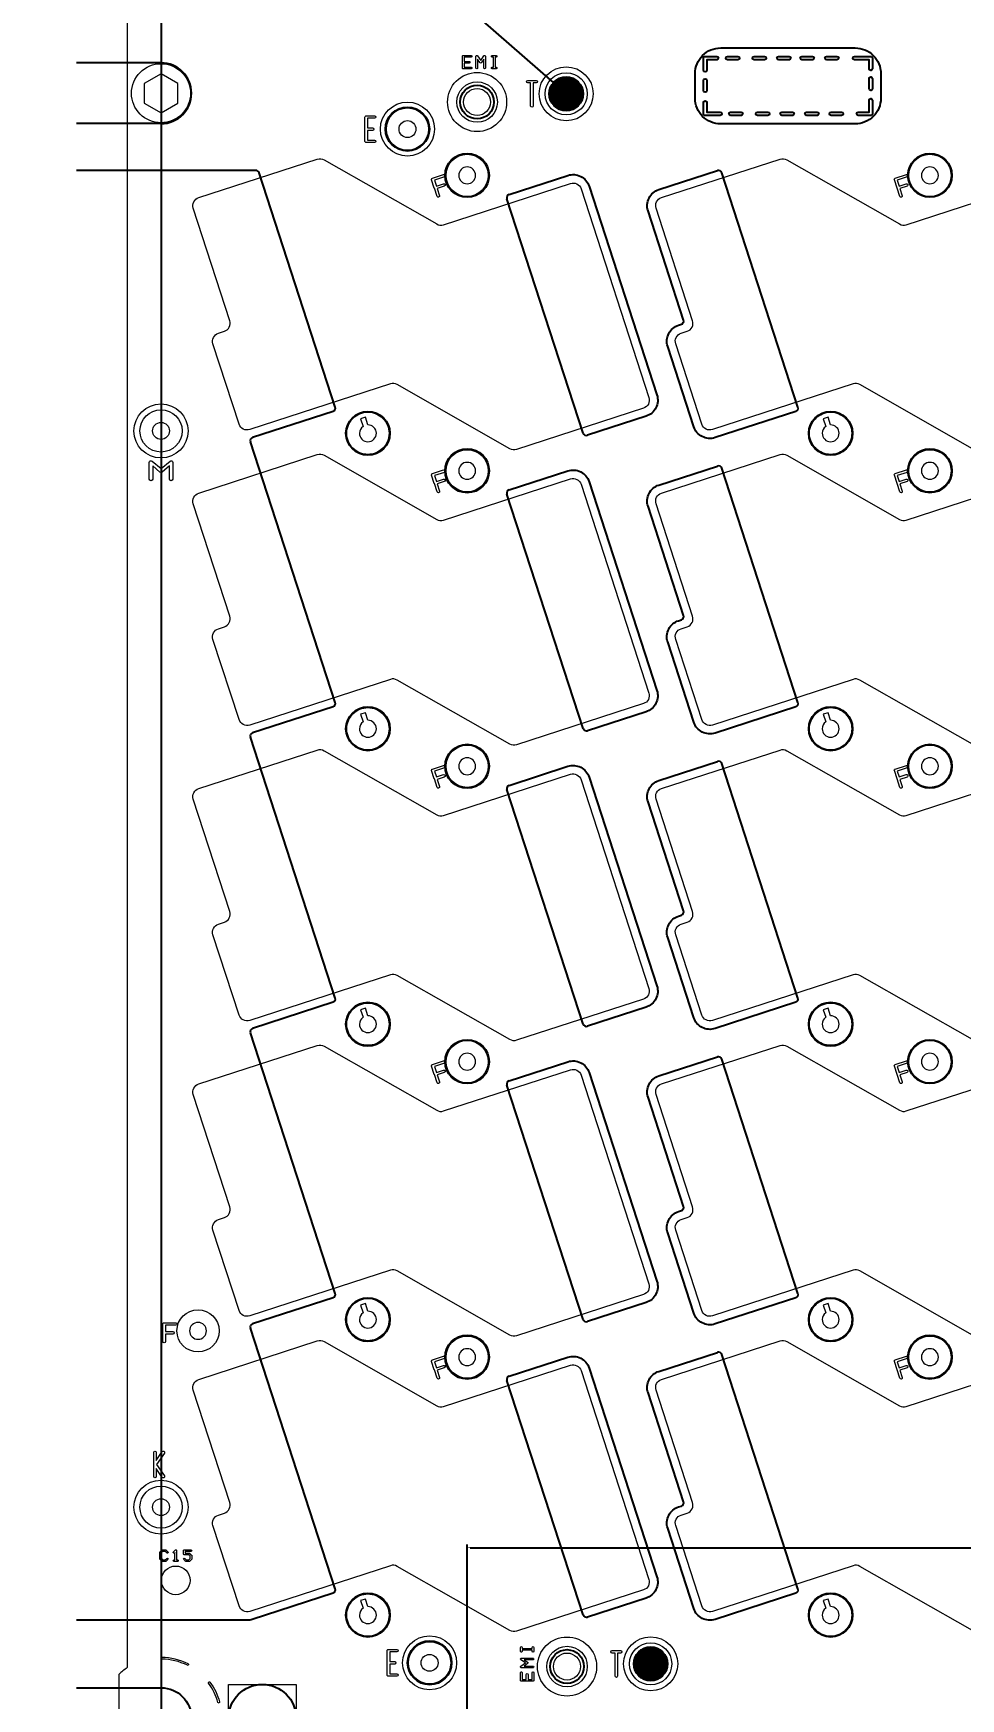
# Model space of a CAD drawing. Extents: x 2864 to 3941, y 2420 to 3182.
# Drawn here: x 3046.4 to 3101.4, y 2863.7 to 2962.4 of the extents above; entities that cross this region are included whole.
import ezdxf

# ---------------------------------------------------------------- set-up
doc = ezdxf.new("R2010")
doc.units = 0
doc.layers.get('0').update_dxf_attribs({"lineweight": 0})
doc.layers.get('Defpoints').update_dxf_attribs({"lineweight": 0})
for name, color, linetype in [('emia-t', 4, 'Continuous'), ('emia-t-dxf', 4, 'Continuous'), ('尺寸线', 3, 'Continuous'), ('工令码', 143, 'Continuous')]:
    doc.layers.add(name, color=color, linetype=linetype)
doc.styles.get("Standard").update_dxf_attribs({"font": 'simplex.shx', "height": 2.7})
doc.dimstyles.get("Standard").update_dxf_attribs({"dimtxt": 6, "dimasz": 0.18, "dimexe": 0.18, "dimexo": 0.0625, "dimgap": 0.09, "dimtad": 0, "dimzin": 0, "dimdsep": 46, "dimtxsty": 'Standard', "dimcen": 0.09, "dimadec": 0, "dimazin": 0, "dimtfac": 1, "dimtdec": 4, "dimtofl": 0, "dimtmove": 0, "dimatfit": 3, "dimfxl": 0, "dimtolj": 1, "dimtzin": 0, "dimarcsym": 0})

# ---------------------------------------------------------------- blocks, each defined once
blk = doc.blocks.new('PAD_R1')
at = {"layer": 'emia-t', "const_width": 0.5}
blk.add_lwpolyline([(0.25, 0, 1), (-0.25, 0, 1)], format="xyb", close=True, dxfattribs=at)
blk = doc.blocks.new('*D2')
at = {"layer": 'Defpoints', "color": 0, "linetype": 'Continuous'}
for p in [(3026.013, 3051.021), (3072.138, 3048.956), (3056.202, 2693.01)]:
    blk.add_point(p, dxfattribs=at)
at = {"layer": '尺寸线', "color": 0, "linetype": 'Continuous', "lineweight": -2}
for p, q in [((3026.005, 3050.841), (3018.361, 2880.116)), ((3072.076, 3048.959), (3025.833, 3051.029)), ((3010.084, 2695.255), (3017.755, 2866.578)), ((3056.139, 2693.013), (3009.896, 2695.083))]:
    blk.add_line(p, q, dxfattribs=at)
at = {"layer": '尺寸线', "color": 0, "linetype": 'Continuous'}
for points in [[(3026.035, 3050.84), (3025.975, 3050.843), (3026.013, 3051.021)], [(3010.054, 2695.256), (3010.114, 2695.254), (3010.076, 2695.075)]]:
    blk.add_solid(points, dxfattribs=at)
at = {"layer": '尺寸线', "color": 0, "linetype": 'Continuous', "insert": (3018.058, 2873.347), "char_height": 2.7, "attachment_point": 5, "rotation": 87.4364}
blk.add_mtext('\\A1;356.30', dxfattribs=at)
blk = doc.blocks.new('*D5')
at = {"layer": 'Defpoints', "color": 0, "linetype": 'Continuous'}
for p in [(3291.338, 2872.667), (3072.138, 2856.456), (3291.338, 2856.456)]:
    blk.add_point(p, dxfattribs=at)
at = {"layer": '尺寸线', "color": 0, "linetype": 'Continuous', "lineweight": -2}
for p, q in [((3072.138, 2856.518), (3072.138, 2872.847)), ((3072.318, 2872.667), (3175.22, 2872.667)), ((3291.158, 2872.667), (3188.257, 2872.667)), ((3291.338, 2856.518), (3291.338, 2872.847))]:
    blk.add_line(p, q, dxfattribs=at)
at = {"layer": '尺寸线', "color": 0, "linetype": 'Continuous'}
for points in [[(3072.318, 2872.697), (3072.318, 2872.637), (3072.138, 2872.667)], [(3291.158, 2872.637), (3291.158, 2872.697), (3291.338, 2872.667)]]:
    blk.add_solid(points, dxfattribs=at)
at = {"layer": '尺寸线', "color": 0, "linetype": 'Continuous', "insert": (3181.738, 2872.667), "char_height": 2.7, "attachment_point": 5, "rotation": 360}
blk.add_mtext('\\A1;219.20', dxfattribs=at)

msp = doc.modelspace()

# ---------------------------------------------------------------- linework, layer by layer
for p, q in [((3073.739, 2960.262), (3073.623, 2960.262)), ((3075.316, 2865.65), (3075.601, 2865.84))]:
    msp.add_line(p, q)
at = {"linetype": 'Continuous'}
for points in [[(3052.011, 3049.575), (3052.011, 2865.562, 0.044688), (3051.511, 2865.159), (3051.511, 2859.978, 0.044688), (3052.011, 2859.575), (3052.011, 2675.562, 0.044688)], [(3072.657, 2960.312), (3072.657, 2961.007, -0.742416), (3072.749, 2961.035), (3072.939, 2960.75)], [(3072.757, 2960.842), (3072.757, 2960.312, -1), (3072.657, 2960.312)], [(3073.121, 2960.842), (3072.981, 2960.632, -0.535214), (3072.898, 2960.632), (3072.757, 2960.842)], [(3072.939, 2960.75), (3073.129, 2961.035, -0.742402), (3073.221, 2961.007), (3073.221, 2960.312, -1), (3073.121, 2960.312), (3073.121, 2960.842)], [(3073.623, 2960.262, -1), (3073.623, 2960.362), (3073.689, 2960.362), (3073.689, 2960.957), (3073.623, 2960.957, -1), (3073.623, 2961.057), (3073.739, 2961.057), (3073.855, 2961.057, -1), (3073.855, 2960.957), (3073.789, 2960.957), (3073.789, 2960.362), (3073.855, 2960.362, -1), (3073.855, 2960.262), (3073.739, 2960.262)], [(3053.318, 2935.963), (3053.318, 2936.956, -0.63678), (3053.482, 2937.033), (3054.014, 2936.59), (3054.545, 2937.033, -0.63678), (3054.71, 2936.956), (3054.71, 2935.963, -1), (3054.51, 2935.963), (3054.51, 2936.743)], [(3053.518, 2936.743), (3053.518, 2935.963, -1), (3053.318, 2935.963)], [(3054.51, 2936.743), (3054.078, 2936.383, -0.362064), (3053.95, 2936.383), (3053.518, 2936.743)], [(3053.579, 2876.876), (3053.579, 2878.317, -1), (3053.729, 2878.317), (3053.729, 2877.838)], [(3053.729, 2877.838), (3054.088, 2878.359, -1), (3054.212, 2878.274), (3053.745, 2877.597), (3054.212, 2876.919, -1), (3054.088, 2876.834), (3053.729, 2877.356)], [(3053.729, 2877.356), (3053.729, 2876.876, -1), (3053.579, 2876.876)], [(3054.837, 2872.374), (3054.823, 2872.36, -1), (3054.752, 2872.43)], [(3054.887, 2871.848), (3054.788, 2871.848, -1), (3054.788, 2871.948), (3054.837, 2871.948), (3054.837, 2872.374)], [(3054.752, 2872.43), (3054.851, 2872.53, -0.669786), (3054.937, 2872.494), (3054.937, 2871.948), (3054.986, 2871.948, -1), (3054.986, 2871.848), (3054.887, 2871.848)], [(3075.293, 2866.524), (3075.293, 2866.64), (3075.293, 2866.756, -1), (3075.393, 2866.756), (3075.393, 2866.69), (3075.989, 2866.69), (3075.989, 2866.756, -1), (3076.089, 2866.756), (3076.089, 2866.64)], [(3055.622, 2865.788, -1), (3055.578, 2865.699, 0.113856), (3054.048, 2866.069)], [(3076.089, 2866.64), (3076.089, 2866.524, -1), (3075.989, 2866.524), (3075.989, 2866.59), (3075.393, 2866.59), (3075.393, 2866.524, -1), (3075.293, 2866.524)], [(3075.601, 2865.84), (3075.316, 2866.03, -0.742402), (3075.343, 2866.122), (3076.039, 2866.122, -1), (3076.039, 2866.022), (3075.509, 2866.022)], [(3075.509, 2866.022), (3075.719, 2865.882, -0.535214), (3075.719, 2865.799), (3075.509, 2865.659)], [(3075.509, 2865.659), (3076.039, 2865.659, -1), (3076.039, 2865.559), (3075.343, 2865.559, -0.742416), (3075.316, 2865.65)], [(3075.293, 2864.809), (3075.293, 2865.272, -1), (3075.393, 2865.272), (3075.393, 2864.859), (3075.641, 2864.859), (3075.641, 2865.156, -1), (3075.741, 2865.156), (3075.741, 2864.859), (3075.989, 2864.859), (3075.989, 2865.272, -1), (3076.089, 2865.272), (3076.089, 2864.809, -0.414253), (3076.039, 2864.759), (3075.691, 2864.759)], [(3075.691, 2864.759), (3075.343, 2864.759, -0.414253), (3075.293, 2864.809)]]:
    msp.add_lwpolyline(points, format="xyb", dxfattribs=at)
for points in [[(3052.261, 2958.819, -0.414215), (3054.011, 2960.569, -0.414215), (3055.761, 2958.819, -0.414215), (3054.011, 2957.069, -0.414215)], [(3071.857, 2960.312), (3071.857, 2960.659), (3071.857, 2961.007, -0.414253), (3071.907, 2961.057), (3072.371, 2961.057, -1), (3072.371, 2960.957), (3071.957, 2960.957), (3071.957, 2960.709), (3072.255, 2960.709, -1), (3072.255, 2960.609), (3071.957, 2960.609), (3071.957, 2960.362), (3072.371, 2960.362, -1), (3072.371, 2960.262), (3071.907, 2960.262, -0.414253)], [(3070.976, 2958.299, -0.414215), (3072.726, 2960.049, -0.414215), (3074.476, 2958.299, -0.414215), (3072.726, 2956.549, -0.414215)], [(3075.724, 2959.427, -1), (3075.724, 2959.577), (3075.973, 2959.577), (3076.221, 2959.577, -1), (3076.221, 2959.427), (3076.048, 2959.427), (3076.048, 2958.061, -1), (3075.898, 2958.061), (3075.898, 2959.427)], [(3077.503, 2958.787, -0.414217), (3078.002, 2959.287, -0.414217), (3078.503, 2958.787, -0.414217), (3078.002, 2958.287, -0.414217)], [(3066.089, 2955.97), (3066.089, 2956.69), (3066.089, 2957.41, -0.414241), (3066.164, 2957.485), (3066.661, 2957.485, -1), (3066.661, 2957.335), (3066.239, 2957.335), (3066.239, 2956.765), (3066.536, 2956.765, -1), (3066.536, 2956.615), (3066.239, 2956.615), (3066.239, 2956.045), (3066.661, 2956.045, -1), (3066.661, 2955.895), (3066.164, 2955.895, -0.414241)], [(3068.103, 2956.696, -0.414217), (3068.603, 2957.196, -0.414217), (3069.103, 2956.696, -0.414217), (3068.603, 2956.196, -0.414217)], [(3055.923, 2952.006, -0.41422), (3056.244, 2952.636), (3063.265, 2954.917, -0.211093), (3063.667, 2954.876), (3070.333, 2951.077, 0.211093), (3070.735, 2951.035), (3078.252, 2953.478, -0.41422), (3078.882, 2953.157), (3082.899, 2940.793, -0.414215), (3082.578, 2940.163), (3075.062, 2937.721, -0.211093), (3074.66, 2937.762), (3067.993, 2941.561, 0.211091), (3067.591, 2941.602), (3059.262, 2938.896, -0.414218), (3058.632, 2939.217), (3057.087, 2943.972, -0.414217), (3057.408, 2944.602), (3057.765, 2944.718, 0.414216), (3058.086, 2945.348)], [(3083.323, 2952.006, -0.41422), (3083.644, 2952.636), (3090.665, 2954.917, -0.211093), (3091.067, 2954.876), (3097.733, 2951.077, 0.211093), (3098.135, 2951.035), (3105.652, 2953.478, -0.41422), (3106.282, 2953.157), (3110.299, 2940.793, -0.414215), (3109.978, 2940.163), (3102.462, 2937.721, -0.211093), (3102.06, 2937.762), (3095.393, 2941.561, 0.211091), (3094.991, 2941.602), (3086.662, 2938.896, -0.414218), (3086.032, 2939.217), (3084.487, 2943.972, -0.414217), (3084.808, 2944.602), (3085.165, 2944.718, 0.414216), (3085.486, 2945.348)], [(3070.033, 2953.697, -0.414237), (3070.081, 2953.792), (3070.743, 2954.007, -1), (3070.789, 2953.864), (3070.199, 2953.672), (3070.314, 2953.319), (3070.739, 2953.457, -1), (3070.785, 2953.314), (3070.36, 2953.176), (3070.498, 2952.752, -1), (3070.356, 2952.705), (3070.195, 2953.201), (3070.194, 2953.201)], [(3071.638, 2953.956, 0.414217), (3072.138, 2953.456, 0.414217), (3072.638, 2953.956, 0.414217), (3072.138, 2954.456, 0.414217)], [(3097.433, 2953.697, -0.414237), (3097.481, 2953.792), (3098.143, 2954.007, -1), (3098.189, 2953.864), (3097.599, 2953.672), (3097.714, 2953.319), (3098.139, 2953.457, -1), (3098.185, 2953.314), (3097.76, 2953.176), (3097.898, 2952.752, -1), (3097.756, 2952.705), (3097.595, 2953.201), (3097.594, 2953.201)], [(3099.038, 2953.956, 0.414217), (3099.538, 2953.456, 0.414217), (3100.038, 2953.956, 0.414217), (3099.538, 2954.456, 0.414217)], [(3065.011, 2938.676, -0.414215), (3066.261, 2939.926, -0.414215), (3067.511, 2938.676, -0.414215), (3066.261, 2937.426, -0.414215)], [(3092.411, 2938.676, -0.414215), (3093.661, 2939.926, -0.414215), (3094.911, 2938.676, -0.414215), (3093.661, 2937.426, -0.414215)], [(3053.511, 2938.819, -0.414217), (3054.011, 2939.319, -0.414217), (3054.511, 2938.819, -0.414217), (3054.011, 2938.319, -0.414217)], [(3065.761, 2938.676, 0.414217), (3066.261, 2938.176, 0.414217), (3066.761, 2938.676, 0.414217), (3066.261, 2939.176, 0.002897), (3066.256, 2939.176), (3066.11, 2939.627), (3065.824, 2939.534), (3065.971, 2939.084, 0.242589)], [(3093.161, 2938.676, 0.414217), (3093.661, 2938.176, 0.414217), (3094.161, 2938.676, 0.414217), (3093.661, 2939.176, 0.002897), (3093.656, 2939.176), (3093.51, 2939.627), (3093.224, 2939.534), (3093.371, 2939.084, 0.242589)], [(3055.923, 2934.506, -0.41422), (3056.244, 2935.136), (3063.265, 2937.417, -0.211093), (3063.667, 2937.376), (3070.333, 2933.577, 0.211093), (3070.735, 2933.535), (3078.252, 2935.978, -0.41422), (3078.882, 2935.657), (3082.899, 2923.293, -0.414215), (3082.578, 2922.663), (3075.062, 2920.221, -0.211093), (3074.66, 2920.262), (3067.993, 2924.061, 0.211091), (3067.591, 2924.102), (3059.262, 2921.396, -0.414218), (3058.632, 2921.717), (3057.087, 2926.472, -0.414217), (3057.408, 2927.102), (3057.765, 2927.218, 0.414216), (3058.086, 2927.848)], [(3071.638, 2936.456, 0.414217), (3072.138, 2935.956, 0.414217), (3072.638, 2936.456, 0.414217), (3072.138, 2936.956, 0.414217)], [(3083.323, 2934.506, -0.41422), (3083.644, 2935.136), (3090.665, 2937.417, -0.211093), (3091.067, 2937.376), (3097.733, 2933.577, 0.211093), (3098.135, 2933.535), (3105.652, 2935.978, -0.41422), (3106.282, 2935.657), (3110.299, 2923.293, -0.414215), (3109.978, 2922.663), (3102.462, 2920.221, -0.211093), (3102.06, 2920.262), (3095.393, 2924.061, 0.211091), (3094.991, 2924.102), (3086.662, 2921.396, -0.414218), (3086.032, 2921.717), (3084.487, 2926.472, -0.414217), (3084.808, 2927.102), (3085.165, 2927.218, 0.414216), (3085.486, 2927.848)], [(3099.038, 2936.456, 0.414217), (3099.538, 2935.956, 0.414217), (3100.038, 2936.456, 0.414217), (3099.538, 2936.956, 0.414217)], [(3070.033, 2936.197, -0.414237), (3070.081, 2936.292), (3070.743, 2936.507, -1), (3070.789, 2936.364), (3070.199, 2936.172), (3070.314, 2935.819), (3070.739, 2935.957, -1), (3070.785, 2935.814), (3070.36, 2935.676), (3070.498, 2935.252, -1), (3070.356, 2935.205), (3070.195, 2935.701), (3070.194, 2935.701)], [(3097.433, 2936.197, -0.414237), (3097.481, 2936.292), (3098.143, 2936.507, -1), (3098.189, 2936.364), (3097.599, 2936.172), (3097.714, 2935.819), (3098.139, 2935.957, -1), (3098.185, 2935.814), (3097.76, 2935.676), (3097.898, 2935.252, -1), (3097.756, 2935.205), (3097.595, 2935.701), (3097.594, 2935.701)], [(3065.011, 2921.176, -0.414215), (3066.261, 2922.426, -0.414215), (3067.511, 2921.176, -0.414215), (3066.261, 2919.926, -0.414215)], [(3065.761, 2921.176, 0.414217), (3066.261, 2920.676, 0.414217), (3066.761, 2921.176, 0.414217), (3066.261, 2921.676, 0.002897), (3066.256, 2921.676), (3066.11, 2922.127), (3065.824, 2922.034), (3065.971, 2921.584, 0.242589)], [(3092.411, 2921.176, -0.414215), (3093.661, 2922.426, -0.414215), (3094.911, 2921.176, -0.414215), (3093.661, 2919.926, -0.414215)], [(3093.161, 2921.176, 0.414217), (3093.661, 2920.676, 0.414217), (3094.161, 2921.176, 0.414217), (3093.661, 2921.676, 0.002897), (3093.656, 2921.676), (3093.51, 2922.127), (3093.224, 2922.034), (3093.371, 2921.584, 0.242589)], [(3055.923, 2917.006, -0.41422), (3056.244, 2917.636), (3063.265, 2919.917, -0.211093), (3063.667, 2919.876), (3070.333, 2916.077, 0.211093), (3070.735, 2916.035), (3078.252, 2918.478, -0.41422), (3078.882, 2918.157), (3082.899, 2905.793, -0.414215), (3082.578, 2905.163), (3075.062, 2902.721, -0.211093), (3074.66, 2902.762), (3067.993, 2906.561, 0.211091), (3067.591, 2906.602), (3059.262, 2903.896, -0.414218), (3058.632, 2904.217), (3057.087, 2908.972, -0.414217), (3057.408, 2909.602), (3057.765, 2909.718, 0.414216), (3058.086, 2910.348)], [(3070.033, 2918.697, -0.414237), (3070.081, 2918.792), (3070.743, 2919.007, -1), (3070.789, 2918.864), (3070.199, 2918.672), (3070.314, 2918.319), (3070.739, 2918.457, -1), (3070.785, 2918.314), (3070.36, 2918.176), (3070.498, 2917.752, -1), (3070.356, 2917.705), (3070.195, 2918.201), (3070.194, 2918.201)], [(3071.638, 2918.956, 0.414217), (3072.138, 2918.456, 0.414217), (3072.638, 2918.956, 0.414217), (3072.138, 2919.456, 0.414217)], [(3083.323, 2917.006, -0.41422), (3083.644, 2917.636), (3090.665, 2919.917, -0.211093), (3091.067, 2919.876), (3097.733, 2916.077, 0.211093), (3098.135, 2916.035), (3105.652, 2918.478, -0.41422), (3106.282, 2918.157), (3110.299, 2905.793, -0.414215), (3109.978, 2905.163), (3102.462, 2902.721, -0.211093), (3102.06, 2902.762), (3095.393, 2906.561, 0.211091), (3094.991, 2906.602), (3086.662, 2903.896, -0.414218), (3086.032, 2904.217), (3084.487, 2908.972, -0.414217), (3084.808, 2909.602), (3085.165, 2909.718, 0.414216), (3085.486, 2910.348)], [(3097.433, 2918.697, -0.414237), (3097.481, 2918.792), (3098.143, 2919.007, -1), (3098.189, 2918.864), (3097.599, 2918.672), (3097.714, 2918.319), (3098.139, 2918.457, -1), (3098.185, 2918.314), (3097.76, 2918.176), (3097.898, 2917.752, -1), (3097.756, 2917.705), (3097.595, 2918.201), (3097.594, 2918.201)], [(3099.038, 2918.956, 0.414217), (3099.538, 2918.456, 0.414217), (3100.038, 2918.956, 0.414217), (3099.538, 2919.456, 0.414217)], [(3065.011, 2903.676, -0.414215), (3066.261, 2904.926, -0.414215), (3067.511, 2903.676, -0.414215), (3066.261, 2902.426, -0.414215)], [(3065.761, 2903.676, 0.414217), (3066.261, 2903.176, 0.414217), (3066.761, 2903.676, 0.414217), (3066.261, 2904.176, 0.002897), (3066.256, 2904.176), (3066.11, 2904.627), (3065.824, 2904.534), (3065.971, 2904.084, 0.242589)], [(3092.411, 2903.676, -0.414215), (3093.661, 2904.926, -0.414215), (3094.911, 2903.676, -0.414215), (3093.661, 2902.426, -0.414215)], [(3093.161, 2903.676, 0.414217), (3093.661, 2903.176, 0.414217), (3094.161, 2903.676, 0.414217), (3093.661, 2904.176, 0.002897), (3093.656, 2904.176), (3093.51, 2904.627), (3093.224, 2904.534), (3093.371, 2904.084, 0.242589)], [(3055.923, 2899.506, -0.41422), (3056.244, 2900.136), (3063.265, 2902.417, -0.211093), (3063.667, 2902.376), (3070.333, 2898.577, 0.211093), (3070.735, 2898.535), (3078.252, 2900.978, -0.41422), (3078.882, 2900.657), (3082.899, 2888.293, -0.414215), (3082.578, 2887.663), (3075.062, 2885.221, -0.211093), (3074.66, 2885.262), (3067.993, 2889.061, 0.211091), (3067.591, 2889.102), (3059.262, 2886.396, -0.414218), (3058.632, 2886.717), (3057.087, 2891.472, -0.414217), (3057.408, 2892.102), (3057.765, 2892.218, 0.414216), (3058.086, 2892.848)], [(3083.323, 2899.506, -0.41422), (3083.644, 2900.136), (3090.665, 2902.417, -0.211093), (3091.067, 2902.376), (3097.733, 2898.577, 0.211093), (3098.135, 2898.535), (3105.652, 2900.978, -0.41422), (3106.282, 2900.657), (3110.299, 2888.293, -0.414215), (3109.978, 2887.663), (3102.462, 2885.221, -0.211093), (3102.06, 2885.262), (3095.393, 2889.061, 0.211091), (3094.991, 2889.102), (3086.662, 2886.396, -0.414218), (3086.032, 2886.717), (3084.487, 2891.472, -0.414217), (3084.808, 2892.102), (3085.165, 2892.218, 0.414216), (3085.486, 2892.848)], [(3070.033, 2901.197, -0.414237), (3070.081, 2901.292), (3070.743, 2901.507, -1), (3070.789, 2901.364), (3070.199, 2901.172), (3070.314, 2900.819), (3070.739, 2900.957, -1), (3070.785, 2900.814), (3070.36, 2900.676), (3070.498, 2900.252, -1), (3070.356, 2900.205), (3070.195, 2900.701), (3070.194, 2900.701)], [(3071.638, 2901.456, 0.414217), (3072.138, 2900.956, 0.414217), (3072.638, 2901.456, 0.414217), (3072.138, 2901.956, 0.414217)], [(3097.433, 2901.197, -0.414237), (3097.481, 2901.292), (3098.143, 2901.507, -1), (3098.189, 2901.364), (3097.599, 2901.172), (3097.714, 2900.819), (3098.139, 2900.957, -1), (3098.185, 2900.814), (3097.76, 2900.676), (3097.898, 2900.252, -1), (3097.756, 2900.205), (3097.595, 2900.701), (3097.594, 2900.701)], [(3099.038, 2901.456, 0.414217), (3099.538, 2900.956, 0.414217), (3100.038, 2901.456, 0.414217), (3099.538, 2901.956, 0.414217)], [(3065.011, 2886.176, -0.414215), (3066.261, 2887.426, -0.414215), (3067.511, 2886.176, -0.414215), (3066.261, 2884.926, -0.414215)], [(3092.411, 2886.176, -0.414215), (3093.661, 2887.426, -0.414215), (3094.911, 2886.176, -0.414215), (3093.661, 2884.926, -0.414215)], [(3065.761, 2886.176, 0.414217), (3066.261, 2885.676, 0.414217), (3066.761, 2886.176, 0.414217), (3066.261, 2886.676, 0.002897), (3066.256, 2886.676), (3066.11, 2887.127), (3065.824, 2887.034), (3065.971, 2886.584, 0.242589)], [(3093.161, 2886.176, 0.414217), (3093.661, 2885.676, 0.414217), (3094.161, 2886.176, 0.414217), (3093.661, 2886.676, 0.002897), (3093.656, 2886.676), (3093.51, 2887.127), (3093.224, 2887.034), (3093.371, 2886.584, 0.242589)], [(3054.12, 2884.872), (3054.12, 2885.393), (3054.12, 2885.915, -0.414241), (3054.195, 2885.99), (3054.89, 2885.99, -1), (3054.89, 2885.84), (3054.27, 2885.84), (3054.27, 2885.468), (3054.716, 2885.468, -1), (3054.716, 2885.318), (3054.27, 2885.318), (3054.27, 2884.872, -1)], [(3055.702, 2885.51, 0.414217), (3056.202, 2885.01, 0.414217), (3056.702, 2885.51, 0.414217), (3056.202, 2886.01, 0.414217)], [(3055.923, 2882.006, -0.41422), (3056.244, 2882.636), (3063.265, 2884.917, -0.211093), (3063.667, 2884.876), (3070.333, 2881.077, 0.211093), (3070.735, 2881.035), (3078.252, 2883.478, -0.41422), (3078.882, 2883.157), (3082.899, 2870.793, -0.414215), (3082.578, 2870.163), (3075.062, 2867.721, -0.211093), (3074.66, 2867.762), (3067.993, 2871.561, 0.211091), (3067.591, 2871.602), (3059.262, 2868.896, -0.414218), (3058.632, 2869.217), (3057.087, 2873.972, -0.414217), (3057.408, 2874.602), (3057.765, 2874.718, 0.414216), (3058.086, 2875.348)], [(3071.638, 2883.956, 0.414217), (3072.138, 2883.456, 0.414217), (3072.638, 2883.956, 0.414217), (3072.138, 2884.456, 0.414217)], [(3083.323, 2882.006, -0.41422), (3083.644, 2882.636), (3090.665, 2884.917, -0.211093), (3091.067, 2884.876), (3097.733, 2881.077, 0.211093), (3098.135, 2881.035), (3105.652, 2883.478, -0.41422), (3106.282, 2883.157), (3110.299, 2870.793, -0.414215), (3109.978, 2870.163), (3102.462, 2867.721, -0.211093), (3102.06, 2867.762), (3095.393, 2871.561, 0.211091), (3094.991, 2871.602), (3086.662, 2868.896, -0.414218), (3086.032, 2869.217), (3084.487, 2873.972, -0.414217), (3084.808, 2874.602), (3085.165, 2874.718, 0.414216), (3085.486, 2875.348)], [(3099.038, 2883.956, 0.414217), (3099.538, 2883.456, 0.414217), (3100.038, 2883.956, 0.414217), (3099.538, 2884.456, 0.414217)], [(3070.033, 2883.697, -0.414237), (3070.081, 2883.792), (3070.743, 2884.007, -1), (3070.789, 2883.864), (3070.199, 2883.672), (3070.314, 2883.319), (3070.739, 2883.457, -1), (3070.785, 2883.314), (3070.36, 2883.176), (3070.498, 2882.752, -1), (3070.356, 2882.705), (3070.195, 2883.201), (3070.194, 2883.201)], [(3097.433, 2883.697, -0.414237), (3097.481, 2883.792), (3098.143, 2884.007, -1), (3098.189, 2883.864), (3097.599, 2883.672), (3097.714, 2883.319), (3098.139, 2883.457, -1), (3098.185, 2883.314), (3097.76, 2883.176), (3097.898, 2882.752, -1), (3097.756, 2882.705), (3097.595, 2883.201), (3097.594, 2883.201)], [(3053.511, 2875.069, -0.414217), (3054.011, 2875.569, -0.414217), (3054.511, 2875.069, -0.414217), (3054.011, 2874.569, -0.414217)], [(3053.938, 2871.998), (3053.938, 2872.395, -0.200121), (3053.953, 2872.431), (3054.052, 2872.53, -0.200121), (3054.088, 2872.544), (3054.286, 2872.544, -0.200121), (3054.322, 2872.53), (3054.421, 2872.43, -1), (3054.35, 2872.36), (3054.265, 2872.444), (3054.108, 2872.444), (3054.038, 2872.374), (3054.038, 2872.018), (3054.108, 2871.948), (3054.265, 2871.948), (3054.35, 2872.033, -1), (3054.421, 2871.962), (3054.322, 2871.863, -0.200121), (3054.286, 2871.848), (3054.088, 2871.848, -0.200121), (3054.052, 2871.863), (3053.953, 2871.962, -0.200121)], [(3055.338, 2872.296), (3055.338, 2872.494, -0.414253), (3055.388, 2872.544), (3055.786, 2872.544, -1), (3055.786, 2872.444), (3055.438, 2872.444), (3055.438, 2872.346), (3055.686, 2872.346, -0.200121), (3055.722, 2872.331), (3055.821, 2872.232, -0.200121), (3055.836, 2872.196), (3055.836, 2871.998, -0.200121), (3055.821, 2871.962), (3055.722, 2871.863, -0.200121), (3055.686, 2871.848), (3055.488, 2871.848, -0.200121), (3055.452, 2871.863), (3055.353, 2871.962, -1), (3055.424, 2872.033), (3055.508, 2871.948), (3055.665, 2871.948), (3055.736, 2872.018), (3055.736, 2872.176), (3055.665, 2872.246), (3055.388, 2872.246, -0.414253)], [(3054.032, 2870.732, -0.414215), (3054.882, 2871.582, -0.414215), (3055.732, 2870.732, -0.414215), (3054.882, 2869.882, -0.414215)], [(3065.011, 2868.676, -0.414215), (3066.261, 2869.926, -0.414215), (3067.511, 2868.676, -0.414215), (3066.261, 2867.426, -0.414215)], [(3092.411, 2868.676, -0.414215), (3093.661, 2869.926, -0.414215), (3094.911, 2868.676, -0.414215), (3093.661, 2867.426, -0.414215)], [(3065.761, 2868.676, 0.414217), (3066.261, 2868.176, 0.414217), (3066.761, 2868.676, 0.414217), (3066.261, 2869.176, 0.002897), (3066.256, 2869.176), (3066.11, 2869.627), (3065.824, 2869.534), (3065.971, 2869.084, 0.242589)], [(3093.161, 2868.676, 0.414217), (3093.661, 2868.176, 0.414217), (3094.161, 2868.676, 0.414217), (3093.661, 2869.176, 0.002897), (3093.656, 2869.176), (3093.51, 2869.627), (3093.224, 2869.534), (3093.371, 2869.084, 0.242589)], [(3076.302, 2865.627, -0.414215), (3078.052, 2867.377, -0.414215), (3079.802, 2865.627, -0.414215), (3078.052, 2863.877, -0.414215)], [(3067.4, 2865.123), (3067.4, 2865.844), (3067.4, 2866.564, -0.414241), (3067.475, 2866.639), (3067.971, 2866.639, -1), (3067.971, 2866.489), (3067.55, 2866.489), (3067.55, 2865.919), (3067.847, 2865.919, -1), (3067.847, 2865.769), (3067.55, 2865.769), (3067.55, 2865.198), (3067.971, 2865.198, -1), (3067.971, 2865.048), (3067.475, 2865.048, -0.414241)], [(3069.414, 2865.849, -0.414217), (3069.914, 2866.349, -0.414217), (3070.414, 2865.849, -0.414217), (3069.914, 2865.349, -0.414217)], [(3080.724, 2866.427, -1), (3080.724, 2866.577), (3080.973, 2866.577), (3081.221, 2866.577, -1), (3081.221, 2866.427), (3081.048, 2866.427), (3081.048, 2865.061, -1), (3080.898, 2865.061), (3080.898, 2866.427)], [(3082.503, 2865.787, -0.414217), (3083.003, 2866.287, -0.414217), (3083.503, 2865.787, -0.414217), (3083.003, 2865.287, -0.414217)], [(3056.829, 2864.645, -1), (3056.909, 2864.704, -0.091503), (3057.481, 2863.529, -1), (3057.384, 2863.503, 0.091503)]]:
    msp.add_lwpolyline(points, format="xyb", close=True, dxfattribs=at)
for points in [[(3053.011, 2958.241), (3054.011, 2957.664), (3055.011, 2958.241), (3055.011, 2959.396), (3054.011, 2959.973), (3053.011, 2959.396)], [(3058.011, 2860.569), (3058.011, 2864.569), (3062.011, 2864.569), (3062.011, 2860.569)]]:
    msp.add_lwpolyline(points, close=True, dxfattribs=at)
for centre, radius in [((3072.726, 2958.299), 1.2), ((3078.002, 2958.787), 1.6), ((3078.002, 2958.787), 1.25), ((3072.726, 2958.299), 0.8), ((3068.603, 2956.696), 1.6), ((3068.603, 2956.696), 1.25), ((3072.138, 2953.956), 1.25), ((3099.538, 2953.956), 1.25), ((3054.011, 2938.819), 1.6), ((3054.011, 2938.819), 1.25), ((3072.138, 2936.456), 1.25), ((3099.538, 2936.456), 1.25), ((3072.138, 2918.956), 1.25), ((3099.538, 2918.956), 1.25), ((3072.138, 2901.456), 1.25), ((3099.538, 2901.456), 1.25), ((3056.202, 2885.51), 1.25), ((3072.138, 2883.956), 1.25), ((3099.538, 2883.956), 1.25), ((3054.011, 2875.069), 1.6), ((3054.011, 2875.069), 1.25), ((3069.914, 2865.849), 1.6), ((3069.914, 2865.849), 1.25), ((3078.052, 2865.627), 1.2), ((3083.003, 2865.787), 1.6), ((3083.003, 2865.787), 1.25), ((3078.052, 2865.627), 0.8)]:
    msp.add_circle(centre, radius)
for centre, radius, start, end in [((3054.049, 2866.119), 0.05, 89.39552, 269.39552), ((3054.011, 2862.569), 3.6, 63.41368, 89.3953)]:
    msp.add_arc(centre, radius, start, end)
at = {"layer": 'emia-t-dxf', "linetype": 'Continuous'}
msp.add_line((3006.828, 3020.933), (3078.002, 2958.787), dxfattribs=at)
at = {"layer": 'emia-t-dxf'}
for p, q in [((3054.011, 2960.619), (3049.011, 2960.619)), ((3054.011, 2957.019), (3049.011, 2957.019)), ((3059.623, 2954.249), (3049.011, 2954.249)), ((3064.325, 2940.225), (3059.813, 2954.111)), ((3083.49, 2953.111), (3086.961, 2954.239)), ((3091.725, 2940.225), (3087.213, 2954.111)), ((3079.004, 2938.686), (3074.492, 2952.572)), ((3064.196, 2939.973), (3059.433, 2938.426)), ((3064.325, 2922.725), (3059.305, 2938.174)), ((3083.49, 2935.611), (3086.961, 2936.739)), ((3091.725, 2922.725), (3087.213, 2936.611)), ((3079.004, 2921.186), (3074.492, 2935.072)), ((3064.196, 2922.473), (3059.433, 2920.926)), ((3064.325, 2905.225), (3059.305, 2920.674)), ((3083.49, 2918.111), (3086.961, 2919.239)), ((3091.725, 2905.225), (3087.213, 2919.111)), ((3079.004, 2903.686), (3074.492, 2917.572)), ((3064.196, 2904.973), (3059.433, 2903.426)), ((3064.325, 2887.725), (3059.305, 2903.174)), ((3083.49, 2900.611), (3086.961, 2901.739)), ((3091.725, 2887.725), (3087.213, 2901.611)), ((3079.004, 2886.186), (3074.492, 2900.072)), ((3064.196, 2887.473), (3059.433, 2885.926)), ((3064.325, 2870.225), (3059.305, 2885.674)), ((3083.49, 2883.111), (3086.961, 2884.239)), ((3091.725, 2870.225), (3087.213, 2884.111)), ((3079.004, 2868.686), (3074.492, 2882.572)), ((3059.107, 2868.371), (3049.011, 2868.371))]:
    msp.add_line(p, q, dxfattribs=at)
at = {"layer": 'emia-t-dxf', "linetype": 'Continuous'}
msp.add_lwpolyline([(3054.011, 2661.569), (3304.011, 2661.569), (3304.011, 3066.569), (3054.011, 3066.569)], close=True, dxfattribs=at)
msp.add_lwpolyline([(3085.632, 2958.523), (3085.632, 2959.983, -0.414215), (3087.152, 2961.503), (3095.112, 2961.503, -0.414215), (3096.632, 2959.983), (3096.632, 2958.523, -0.414215), (3095.112, 2957.003), (3087.152, 2957.003, -0.414215)], format="xyb", close=True, dxfattribs=at)
for points in [[(3074.621, 2952.824), (3078.097, 2953.953, -0.414215), (3079.357, 2953.311), (3083.375, 2940.947, -0.414216), (3082.732, 2939.687), (3079.256, 2938.558)], [(3084.949, 2945.384), (3082.848, 2951.851, -0.414215), (3083.49, 2953.111)], [(3091.596, 2939.973), (3086.816, 2938.42, -0.414215), (3085.556, 2939.062), (3084.011, 2943.818, -0.414214), (3084.653, 2945.078), (3084.821, 2945.132)], [(3074.621, 2935.324), (3078.097, 2936.453, -0.414215), (3079.357, 2935.811), (3083.375, 2923.447, -0.414216), (3082.732, 2922.187), (3079.256, 2921.058)], [(3084.949, 2927.884), (3082.848, 2934.351, -0.414215), (3083.49, 2935.611)], [(3091.596, 2922.473), (3086.816, 2920.92, -0.414215), (3085.556, 2921.562), (3084.011, 2926.318, -0.414214), (3084.653, 2927.578), (3084.821, 2927.632)], [(3074.621, 2917.824), (3078.097, 2918.953, -0.414215), (3079.357, 2918.311), (3083.375, 2905.947, -0.414216), (3082.732, 2904.687), (3079.256, 2903.558)], [(3084.949, 2910.384), (3082.848, 2916.851, -0.414215), (3083.49, 2918.111)], [(3091.596, 2904.973), (3086.816, 2903.42, -0.414215), (3085.556, 2904.062), (3084.011, 2908.818, -0.414214), (3084.653, 2910.078), (3084.821, 2910.132)], [(3074.621, 2900.324), (3078.097, 2901.453, -0.414215), (3079.357, 2900.811), (3083.375, 2888.447, -0.414216), (3082.732, 2887.187), (3079.256, 2886.058)], [(3084.949, 2892.884), (3082.848, 2899.351, -0.414215), (3083.49, 2900.611)], [(3091.596, 2887.473), (3086.816, 2885.92, -0.414215), (3085.556, 2886.562), (3084.011, 2891.318, -0.414214), (3084.653, 2892.578), (3084.821, 2892.632)], [(3074.621, 2882.824), (3078.097, 2883.953, -0.414215), (3079.357, 2883.311), (3083.375, 2870.947, -0.414216), (3082.732, 2869.687), (3079.256, 2868.558)], [(3084.949, 2875.384), (3082.848, 2881.851, -0.414215), (3083.49, 2883.111)], [(3091.596, 2869.973), (3086.816, 2868.42, -0.414215), (3085.556, 2869.062), (3084.011, 2873.818, -0.414214), (3084.653, 2875.078), (3084.821, 2875.132)], [(3064.196, 2869.973), (3059.416, 2868.42, -0.078709), (3059.107, 2868.371)], [(3049.011, 2864.369), (3054.011, 2864.369, -1), (3054.011, 2860.769)]]:
    msp.add_lwpolyline(points, format="xyb", dxfattribs=at)
at = {"layer": 'emia-t-dxf'}
for centre, radius in [((3078.002, 2958.787), 1), ((3072.726, 2958.299), 1), ((3068.603, 2956.696), 1.3), ((3072.138, 2953.956), 1.3), ((3099.538, 2953.956), 1.3), ((3066.261, 2938.676), 1.3), ((3093.661, 2938.676), 1.3), ((3072.138, 2936.456), 1.3), ((3099.538, 2936.456), 1.3), ((3066.261, 2921.176), 1.3), ((3093.661, 2921.176), 1.3), ((3072.138, 2918.956), 1.3), ((3099.538, 2918.956), 1.3), ((3066.261, 2903.676), 1.3), ((3093.661, 2903.676), 1.3), ((3072.138, 2901.456), 1.3), ((3099.538, 2901.456), 1.3), ((3066.261, 2886.176), 1.3), ((3093.661, 2886.176), 1.3), ((3072.138, 2883.956), 1.3), ((3099.538, 2883.956), 1.3), ((3066.261, 2868.676), 1.3), ((3093.661, 2868.676), 1.3), ((3069.914, 2865.849), 1.3), ((3083.003, 2865.787), 1), ((3078.052, 2865.627), 1), ((3060.011, 2862.569), 2)]:
    msp.add_circle(centre, radius, dxfattribs=at)
for centre, radius, start, end in [((3054.011, 2958.819), 1.8, 270, 90), ((3059.623, 2954.049), 0.2, 18.00006, 90.00019), ((3087.023, 2954.049), 0.2, 17.99976, 108.00044), ((3074.682, 2952.633), 0.2, 107.99976, 198.00044), ((3084.759, 2945.322), 0.2, 287.99976, 18.00044), ((3064.134, 2940.164), 0.2, 288.00044, 17.99976), ((3091.534, 2940.164), 0.2, 288.00044, 17.99976), ((3059.495, 2938.236), 0.2, 107.99976, 198.00044), ((3079.194, 2938.748), 0.2, 198.00044, 287.99976), ((3087.023, 2936.549), 0.2, 17.99976, 108.00044), ((3074.682, 2935.133), 0.2, 107.99976, 198.00044), ((3084.759, 2927.822), 0.2, 287.99976, 18.00044), ((3064.134, 2922.664), 0.2, 288.00044, 17.99976), ((3091.534, 2922.664), 0.2, 288.00044, 17.99976), ((3079.194, 2921.248), 0.2, 198.00044, 287.99976), ((3059.495, 2920.736), 0.2, 107.99976, 198.00044), ((3087.023, 2919.049), 0.2, 17.99976, 108.00044), ((3074.682, 2917.633), 0.2, 107.99976, 198.00044), ((3084.759, 2910.322), 0.2, 287.99976, 18.00044), ((3064.134, 2905.164), 0.2, 288.00044, 17.99976), ((3091.534, 2905.164), 0.2, 288.00044, 17.99976), ((3059.495, 2903.236), 0.2, 107.99976, 198.00044), ((3079.194, 2903.748), 0.2, 198.00044, 287.99976), ((3087.023, 2901.549), 0.2, 17.99976, 108.00044), ((3074.682, 2900.133), 0.2, 107.99976, 198.00044), ((3084.759, 2892.822), 0.2, 287.99976, 18.00044), ((3064.134, 2887.664), 0.2, 288.00044, 17.99976), ((3091.534, 2887.664), 0.2, 288.00044, 17.99976), ((3059.495, 2885.736), 0.2, 107.99976, 198.00044), ((3079.194, 2886.248), 0.2, 198.00044, 287.99976), ((3087.023, 2884.049), 0.2, 17.99976, 108.00044), ((3074.682, 2882.633), 0.2, 107.99976, 198.00044), ((3084.759, 2875.322), 0.2, 287.99976, 18.00044), ((3064.134, 2870.164), 0.2, 288.00044, 17.99976), ((3091.534, 2870.164), 0.2, 288.00044, 17.99976), ((3079.194, 2868.748), 0.2, 198.00044, 287.99976)]:
    msp.add_arc(centre, radius, start, end, dxfattribs=at)
at = {"layer": '工令码', "linetype": 'Continuous'}
for points in [[(3086.132, 2960.187), (3086.132, 2960.903, -0.414228), (3086.232, 2961.003), (3086.92, 2961.003, -1), (3086.92, 2960.803), (3086.332, 2960.803), (3086.332, 2960.187, -1)], [(3087.55, 2960.803, -1), (3087.55, 2961.003), (3088.168, 2961.003, -1), (3088.168, 2960.803)], [(3089.132, 2960.803, -1), (3089.132, 2961.003), (3089.75, 2961.003, -1), (3089.75, 2960.803)], [(3090.579, 2960.803, -1), (3090.579, 2961.003), (3091.197, 2961.003, -1), (3091.197, 2960.803)], [(3091.964, 2960.803, -1), (3091.964, 2961.003), (3092.582, 2961.003, -1), (3092.582, 2960.803)], [(3093.418, 2960.803, -1), (3093.418, 2961.003), (3094.036, 2961.003, -1), (3094.036, 2960.803)], [(3095.066, 2960.803, -1), (3095.066, 2961.003), (3096.032, 2961.003, -0.414228), (3096.132, 2960.903), (3096.132, 2960.268, -1), (3095.932, 2960.268), (3095.932, 2960.803)], [(3086.132, 2958.975), (3086.132, 2959.575, -1), (3086.332, 2959.575), (3086.332, 2958.975, -1)], [(3095.932, 2959.091), (3095.932, 2959.691, -1), (3096.132, 2959.691), (3096.132, 2959.091, -1)], [(3095.299, 2957.503, -1), (3095.299, 2957.703), (3095.932, 2957.703), (3095.932, 2958.408, -1), (3096.132, 2958.408), (3096.132, 2957.603, -0.414228), (3096.032, 2957.503)], [(3086.132, 2957.603), (3086.132, 2958.263, -1), (3086.332, 2958.263), (3086.332, 2957.703), (3087.119, 2957.703, -1), (3087.119, 2957.503), (3086.232, 2957.503, -0.414228)], [(3087.737, 2957.503, -1), (3087.737, 2957.703), (3088.355, 2957.703, -1), (3088.355, 2957.503)], [(3089.328, 2957.503, -1), (3089.328, 2957.703), (3089.946, 2957.703, -1), (3089.946, 2957.503)], [(3090.778, 2957.503, -1), (3090.778, 2957.703), (3091.396, 2957.703, -1), (3091.396, 2957.503)], [(3092.236, 2957.503, -1), (3092.236, 2957.703), (3092.854, 2957.703, -1), (3092.854, 2957.503)], [(3093.69, 2957.503, -1), (3093.69, 2957.703), (3094.308, 2957.703, -1), (3094.308, 2957.503)]]:
    msp.add_lwpolyline(points, format="xyb", close=True, dxfattribs=at)

# ---------------------------------------------------------------- block references
at = {"layer": 'emia-t-dxf', "xscale": 2, "yscale": 2}
for p in [(3078.002, 2958.787), (3083.003, 2865.787)]:
    msp.add_blockref('PAD_R1', p, dxfattribs=at)

# ---------------------------------------------------------------- dimensions: what is measured, and where the dimension line sits
at = {"layer": '尺寸线', "linetype": 'Continuous'}
dim = msp.add_linear_dim(base=(3026.013, 3051.021), p1=(3056.202, 2693.01), p2=(3072.138, 3048.956), angle=87.4364, dimstyle='Standard', dxfattribs=at)
dim.commit()
dim.dimension.update_dxf_attribs({"geometry": '*D2', "text_midpoint": (3018.058, 2873.347), "dimtype": 161})
dim = msp.add_aligned_dim(p1=(3072.138, 2856.456), p2=(3291.338, 2856.456), distance=16.212, dimstyle='Standard', dxfattribs=at)
dim.commit()
dim.dimension.update_dxf_attribs({"geometry": '*D5', "text_midpoint": (3181.738, 2872.667)})

doc.saveas('drawing.dxf')
